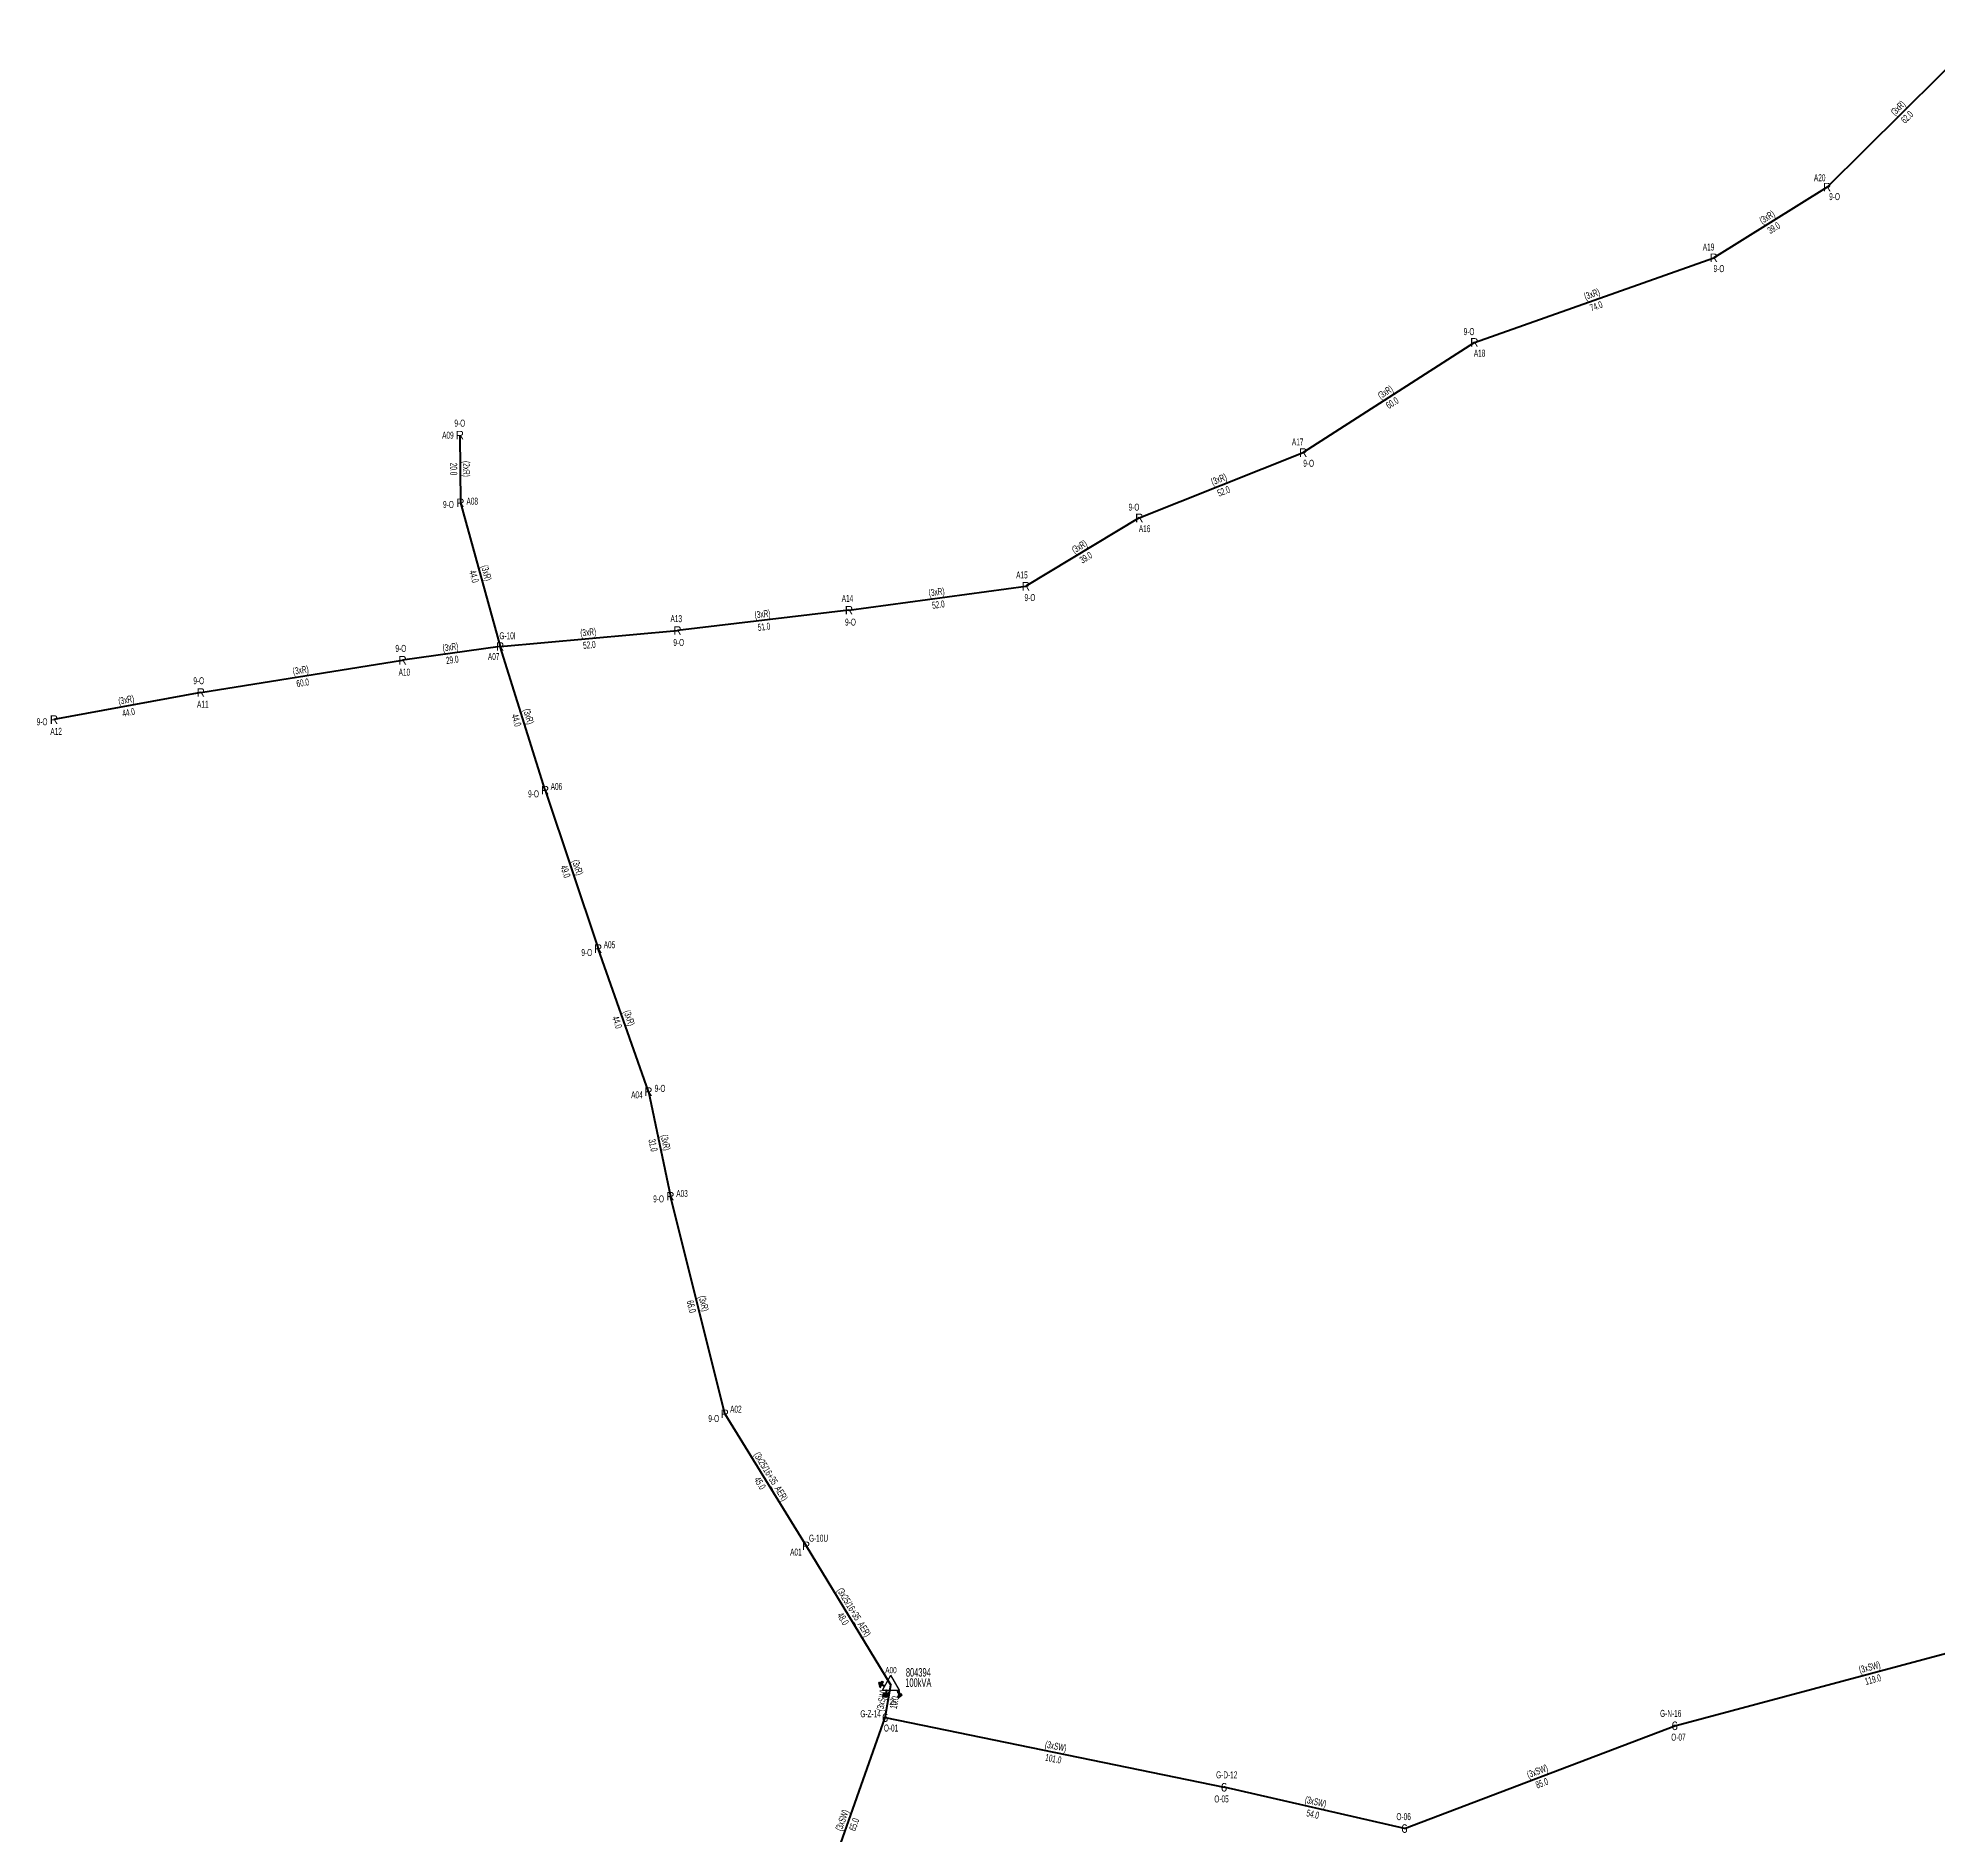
# Model space of a CAD drawing. Header units: millimetres. Extents: x 548672 to 552904, y 4175615 to 4179682.
# Drawn here: x 550714 to 551270, y 4177720 to 4178245 of the extents above; entities that cross this region are included whole.
import ezdxf
from ezdxf.enums import TextEntityAlignment as Align

# ---------------------------------------------------------------- set-up
doc = ezdxf.new("R2010")
doc.units = ezdxf.units.MM
for name, color, linetype, lineweight in [('DIREK_AG_MEVCUT', 120, 'Continuous', 25), ('DIREK_ENH_MEVCUT', 6, 'Continuous', 25), ('HAT_AG_HAVAI_MEVCUT', 126, 'Continuous', 50), ('HAT_OG_HAVAI_MEVCUT', 48, 'Continuous', 70), ('TRAFO_MEVCUT', 5, 'Continuous', 30), ('TRAFO_TADILAT_BYSK', 5, 'Continuous', 30)]:
    doc.layers.add(name, color=color, linetype=linetype, lineweight=lineweight)
doc.styles.add('Direk', font='B_CAD')
doc.styles.get("Standard").update_dxf_attribs({"font": 'Arial'})

# ---------------------------------------------------------------- blocks, each defined once
blk = doc.blocks.new('MEV_DIREK')
h = blk.add_hatch(color=32)
h.paths.add_polyline_path([(-2.14, 0.97), (-2.35, 1.09), (-3.31, -0.55), (-3.09, -0.67), (-2.67, 0.06), (-1.89, -0.39), (-1.79, -0.22), (-2.56, 0.23)])
h.paths.add_polyline_path([(-3.46, -0.17), (-3.33, -0.25), (-2.61, 0.99), (-2.74, 1.06)])
h.paths.add_polyline_path([(-3.54, 0.29), (-3.41, 0.22), (-3.05, 0.82), (-3.18, 0.9)])
h.paths.add_polyline_path([(-3.58, 0.81), (-3.66, 0.68), (-3.53, 0.61), (-3.45, 0.74)])
h.paths.add_polyline_path([(-1.51, -2.34), (-2.26, -2.33), (-2.52, -3.47), (-2.42, -3.47), (-2.21, -2.53), (-1.91, -2.54), (-2.12, -3.47), (-2.02, -3.47), (-1.81, -2.54), (-1.51, -2.54), (-1.72, -3.47), (-1.62, -3.48), (-1.41, -2.54), (-1.11, -2.54), (-1.32, -3.48), (-1.22, -3.48), (-1.01, -2.54), (-0.71, -2.55), (-0.92, -3.48), (-0.82, -3.48), (-0.56, -2.35), (-1.31, -2.34), (-1.31, -1.44), (-1.51, -1.44)])
at = {"layer": 'TRAFO_MEVCUT'}
for points in [[(2.35, -1.57), (2.12, -1.92), (2.08, -1.44), (1.94, -1.44), (2.01, -2.32), (2.25, -1.96), (2.31, -2.67), (2.1, -2.67), (2.39, -2.87), (2.4, -2.86), (2.64, -2.49), (2.45, -2.63)], [(2.35, -1.57), (2.12, -1.92), (2.08, -1.44), (1.94, -1.44), (2.01, -2.32), (2.25, -1.96), (2.31, -2.67), (2.1, -2.67), (2.39, -2.87), (1.98, -3.19), (2.2, -3.79), (2.26, -3.74), (2.08, -3.26), (2.26, -3.13), (2.44, -3.6), (2.49, -3.56), (2.32, -3.08), (2.49, -2.94), (2.67, -3.42), (2.73, -3.38), (2.55, -2.9), (2.73, -2.76), (2.91, -3.24), (2.97, -3.2), (2.79, -2.72), (2.97, -2.58), (3.15, -3.06), (3.21, -3.01), (2.98, -2.42), (2.4, -2.86), (2.64, -2.49), (2.45, -2.63)], [(2.97, -2.58), (3.15, -3.06), (3.21, -3.01), (2.98, -2.42), (2.4, -2.86), (2.64, -2.49), (2.45, -2.63), (2.35, -1.57), (2.12, -1.92), (2.08, -1.44), (1.94, -1.44), (2.01, -2.32), (2.25, -1.96), (2.31, -2.67), (2.1, -2.67), (2.39, -2.87), (1.98, -3.19), (2.2, -3.79), (2.26, -3.74), (2.08, -3.26), (2.26, -3.13), (2.44, -3.6), (2.49, -3.56), (2.32, -3.08), (2.49, -2.94), (2.67, -3.42), (2.73, -3.38), (2.55, -2.9), (2.73, -2.76), (2.91, -3.24), (2.97, -3.2), (2.79, -2.72)]]:
    blk.add_hatch(color=32, dxfattribs=at).paths.add_polyline_path(points)
at = {"layer": 'TRAFO_MEVCUT', "linetype": 'Continuous'}
for p, q in [((-2.5, -1.44), (0, 2.89)), ((2.5, -1.44), (0, 2.89)), ((-2.5, -1.44), (2.5, -1.44))]:
    blk.add_line(p, q, dxfattribs=at)
at = {"layer": 'TRAFO_MEVCUT', "color": 32, "flags": 128}
blk.add_lwpolyline([(1.94, -1.44), (2.08, -1.44), (2.12, -1.92), (2.35, -1.57), (2.45, -2.63), (2.64, -2.49), (2.4, -2.86), (2.98, -2.42), (3.21, -3.01), (3.15, -3.06), (2.97, -2.58), (2.79, -2.72), (2.97, -3.2), (2.91, -3.24), (2.73, -2.76), (2.55, -2.9), (2.73, -3.38), (2.67, -3.42), (2.49, -2.94), (2.32, -3.08), (2.49, -3.56), (2.44, -3.6), (2.26, -3.13), (2.08, -3.26), (2.26, -3.74), (2.2, -3.79), (1.98, -3.19), (2.39, -2.87), (2.1, -2.67), (2.31, -2.67), (2.25, -1.96), (2.01, -2.32), (1.94, -1.44)], dxfattribs=at)
at = {"layer": 'TRAFO_TADILAT_BYSK', "color": 32, "flags": 128}
for points in [[(-3.53, 0.61), (-3.45, 0.74), (-3.58, 0.81), (-3.66, 0.68), (-3.53, 0.61)], [(-3.41, 0.22), (-3.05, 0.82), (-3.18, 0.9), (-3.54, 0.29), (-3.41, 0.22)], [(-3.33, -0.25), (-2.61, 0.99), (-2.74, 1.06), (-3.46, -0.17), (-3.33, -0.25)], [(-1.79, -0.22), (-2.56, 0.23), (-2.14, 0.97), (-2.35, 1.09), (-3.31, -0.55), (-3.09, -0.67), (-2.67, 0.06), (-1.89, -0.39), (-1.79, -0.22)], [(-1.31, -1.44), (-1.51, -1.44), (-1.51, -2.34), (-2.26, -2.33), (-2.52, -3.47), (-2.42, -3.47), (-2.21, -2.53), (-1.91, -2.54), (-2.12, -3.47), (-2.02, -3.47), (-1.81, -2.54), (-1.51, -2.54), (-1.72, -3.47), (-1.62, -3.48), (-1.41, -2.54), (-1.11, -2.54), (-1.32, -3.48), (-1.22, -3.48), (-1.01, -2.54), (-0.71, -2.55), (-0.92, -3.48), (-0.82, -3.48), (-0.56, -2.35), (-1.31, -2.34), (-1.31, -1.44)]]:
    blk.add_lwpolyline(points, dxfattribs=at)

msp = doc.modelspace()

# ---------------------------------------------------------------- linework, layer by layer
at = {"layer": 'HAT_AG_HAVAI_MEVCUT'}
for p, q in [((551237.14, 4178201.81), (551281.21, 4178245.44)), ((551237.14, 4178201.81), (551203.98, 4178181.14)), ((551133.98, 4178156.39), (551203.98, 4178181.14)), ((551133.98, 4178156.39), (551083.92, 4178124.16)), ((550837.33, 4178129.27), (550837.48, 4178109.46)), ((551036.01, 4178105.05), (551083.92, 4178124.16)), ((550837.48, 4178109.46), (550849.08, 4178067.44)), ((551036.01, 4178105.05), (551002.85, 4178085.06)), ((550951.11, 4178078.05), (551002.85, 4178085.06)), ((550951.11, 4178078.05), (550900.96, 4178072.1)), ((550849.08, 4178067.44), (550900.96, 4178072.1)), ((550849.08, 4178067.44), (550820.58, 4178063.41)), ((550862.23, 4178025.42), (550849.08, 4178067.44)), ((550761.56, 4178053.97), (550820.58, 4178063.41)), ((550761.56, 4178053.97), (550718.63, 4178046.06)), ((550862.23, 4178025.42), (550877.77, 4177979.07)), ((550892.46, 4177937.23), (550877.77, 4177979.07)), ((550892.46, 4177937.23), (550898.88, 4177906.64)), ((550914.81, 4177842.98), (550898.88, 4177906.64)), ((550914.81, 4177842.98), (550938.57, 4177804.37)), ((550938.57, 4177804.37), (550963.39, 4177763.6))]:
    msp.add_line(p, q, dxfattribs=at)
at = {"layer": 'HAT_OG_HAVAI_MEVCUT'}
for p, q in [((551192.58, 4177751.72), (551307.52, 4177782.4)), ((550961.69, 4177754.11), (550963.39, 4177763.6)), ((550940, 4177692.82), (550961.69, 4177754.11)), ((550961.69, 4177754.11), (551060.79, 4177733.74)), ((551113.55, 4177721.66), (551192.58, 4177751.72)), ((551113.55, 4177721.66), (551060.79, 4177733.74))]:
    msp.add_line(p, q, dxfattribs=at)

# ---------------------------------------------------------------- block references
at = {"layer": 'TRAFO_MEVCUT', "linetype": 'ByBlock'}
msp.add_blockref('MEV_DIREK', (550963.39, 4177763.6), dxfattribs=at)

# ---------------------------------------------------------------- texts
at = {"layer": 'DIREK_AG_MEVCUT', "linetype": 'ByBlock', "width": 0.53}
for s, p in [('A20', (551234.969586, 4178204.555779)), ('9-O', (551239.323466, 4178199.047708)), ('A19', (551202.461942, 4178184.293649)), ('9-O', (551205.504444, 4178177.973086)), ('9-O', (551132.432352, 4178159.545887)), ('A18', (551135.521067, 4178153.247531)), ('9-O', (550837.303497, 4178132.770157)), ('A09', (550833.8301, 4178129.243499)), ('A17', (551082.316891, 4178127.271277)), ('9-O', (551085.53023, 4178121.034903)), ('9-O', (550833.9802, 4178108.972293)), ('A08', (550840.946503, 4178109.943067)), ('9-O', (551034.446273, 4178108.198124)), ('A16', (551037.56701, 4178101.915399)), ('A15', (551001.687471, 4178088.361292)), ('A14', (550950.668851, 4178081.522087)), ('9-O', (551004.016273, 4178081.748074)), ('A13', (550900.597223, 4178075.581148)), ('9-O', (550951.551688, 4178074.573669)), ('G-10I', (550851.253675, 4178070.577158)), ('9-O', (550820.057814, 4178066.875941)), ('A07', (550847.210432, 4178064.481163)), ('9-O', (550901.323142, 4178068.615353)), ('A10', (550821.101432, 4178059.94906)), ('9-O', (550760.965485, 4178057.424979)), ('A11', (550762.153539, 4178050.520694)), ('9-O', (550715.155112, 4178045.41974)), ('A12', (550719.264211, 4178042.61794)), ('A06', (550865.559524, 4178026.499013)), ('9-O', (550858.869759, 4178024.331033)), ('A05', (550881.080495, 4177980.206056)), ('9-O', (550874.429138, 4177977.923523)), ('A04', (550889.088922, 4177936.288812)), ('9-O', (550895.862566, 4177938.179979)), ('9-O', (550895.436793, 4177905.848183)), ('A03', (550902.290969, 4177907.424404)), ('9-O', (550911.555314, 4177841.609969)), ('A02', (550918.035852, 4177844.337894)), ('A01', (550935.584799, 4177802.542824)), ('G-10U', (550942.210057, 4177806.597998))]:
    msp.add_text(s, height=2.05, dxfattribs=at).set_placement(p, align=Align.MIDDLE_CENTER)
at = {"layer": 'DIREK_AG_MEVCUT', "linetype": 'ByBlock', "style": 'Direk'}
for p in [(551237.14, 4178201.81), (551203.98, 4178181.14), (551133.98, 4178156.39), (550837.33, 4178129.27), (551083.92, 4178124.16), (550837.48, 4178109.46), (551036.01, 4178105.05), (551002.85, 4178085.06), (550951.11, 4178078.05), (550900.96, 4178072.1), (550820.58, 4178063.41), (550849.08, 4178067.44), (550761.56, 4178053.97), (550718.63, 4178046.06), (550862.23, 4178025.42), (550877.77, 4177979.07), (550892.46, 4177937.23), (550898.88, 4177906.64), (550914.81, 4177842.98), (550938.57, 4177804.37)]:
    msp.add_text('R', height=2.5, dxfattribs=at).set_placement(p, align=Align.MIDDLE_CENTER)
at = {"layer": 'DIREK_ENH_MEVCUT', "linetype": 'ByBlock', "width": 0.53}
for s, p in [('G-Z-14', (550957.438703, 4177755.235005)), ('G-N-16', (551191.40941, 4177755.347467)), ('O-01', (550963.410723, 4177751.062195)), ('O-07', (551193.654875, 4177748.389138)), ('G-D-12', (551061.578465, 4177737.369679)), ('O-05', (551060.047032, 4177730.319766)), ('O-06', (551113.308026, 4177725.151625))]:
    msp.add_text(s, height=2.05, dxfattribs=at).set_placement(p, align=Align.MIDDLE_CENTER)
at = {"layer": 'DIREK_ENH_MEVCUT', "linetype": 'ByBlock', "style": 'Direk'}
for p in [(550961.69, 4177754.11), (551192.58, 4177751.72), (551060.79, 4177733.74), (551113.55, 4177721.66)]:
    msp.add_text('6', height=2.5, dxfattribs=at).set_placement(p, align=Align.MIDDLE_CENTER)
at = {"layer": 'HAT_AG_HAVAI_MEVCUT', "lineweight": 30, "width": 0.53}
for s, rotation, p in [('(3xR)', 44.712544, (551258.576982, 4178224.229049, 275640.605)), ('(3xR)', 391.936994, (551220.110362, 4178192.196336, 275601.99)), ('(3xR)', 19.472139, (551168.696654, 4178169.566383, 275601.99)), ('(3xR)', 392.774545, (551108.489865, 4178140.989686, 275541.96)), ('(2xR)', 270.433832, (550838.254976, 4178119.371436, 275418.74)), ('(3xR)', 21.745716, (551059.650085, 4178115.394512, 275541.96)), ('(3xR)', 391.083033, (551018.991162, 4178095.782957, 275501.425)), ('(3xR)', 285.432647, (550844.099352, 4178088.67619, 275424.54)), ('(3xR)', 7.715744, (550976.86588, 4178082.397304, 275501.425)), ('(3xR)', 366.766175, (550925.934855, 4178075.91908, 275450.48)), ('(3xR)', 5.132686, (550874.943957, 4178070.616592, 275450.48)), ('(3xR)', 368.048464, (550834.710991, 4178066.266627, 275410.29)), ('(3xR)', 9.087248, (550790.935752, 4178059.529332, 275410.29)), ('(3xR)', 370.439853, (550739.940977, 4178050.850929, 275359.315)), ('(3xR)', 287.377313, (550856.466205, 4178046.683863, 275424.54)), ('(3xR)', 288.535019, (550870.80591, 4178002.515202, 275438.885)), ('(3xR)', 289.346145, (550885.917004, 4177958.431583, 275438.885)), ('(3xR)', 281.852783, (550896.501877, 4177922.109588, 275449.44)), ('(3xR)', 284.048949, (550907.669575, 4177875.016338, 275449.44)), ('(3x25/16+35_AER)', 301.607502, (550927.41391, 4177824.120483, 275469.285)), ('(3x25/16+35_AER)', 301.332259, (550951.706041, 4177784.427, 275481.695))]:
    msp.add_text(s, height=2.05, rotation=rotation, dxfattribs=at).set_placement(p, align=Align.CENTER)
for s, rotation, p in [('62.0', 44.712544, (551259.773018, 4178223.020951, 275640.605)), ('39.0', 391.936994, (551221.009638, 4178190.753664, 275601.99)), ('74.0', 19.472139, (551169.263346, 4178167.963617, 275601.99)), ('60.0', 392.774545, (551109.410135, 4178139.560314, 275541.96)), ('20.0', 270.433832, (550836.555024, 4178119.358564, 275418.74)), ('52.0', 21.745716, (551060.279915, 4178113.815488, 275541.96)), ('39.0', 391.083033, (551019.868838, 4178094.327043, 275501.425)), ('44.0', 285.432647, (550842.460648, 4178088.22381, 275424.54)), ('52.0', 7.715744, (550977.09412, 4178080.712696, 275501.425)), ('51.0', 366.766175, (550926.135145, 4178074.23092, 275450.48)), ('29.0', 368.048464, (550834.949009, 4178064.583373, 275410.29)), ('52.0', 5.132686, (550875.096043, 4178068.923408, 275450.48)), ('60.0', 9.087248, (550791.204248, 4178057.850668, 275410.29)), ('44.0', 370.439853, (550740.249023, 4178049.179071, 275359.315)), ('44.0', 287.377313, (550854.843795, 4178046.176137, 275424.54)), ('49.0', 288.535019, (550869.19409, 4178001.974798, 275438.885)), ('44.0', 289.346145, (550884.312996, 4177957.868417, 275438.885)), ('31.0', 281.852783, (550894.838123, 4177921.760412, 275449.44)), ('66.0', 284.048949, (550906.020425, 4177874.603662, 275449.44)), ('45.0', 301.607502, (550925.96609, 4177823.229517, 275469.285)), ('48.0', 301.332259, (550950.253959, 4177783.543, 275481.695))]:
    msp.add_text(s, height=2.05, rotation=rotation, dxfattribs=at).set_placement(p, align=Align.TOP_CENTER)
at = {"layer": 'HAT_OG_HAVAI_MEVCUT', "lineweight": 30, "width": 0.53}
for rotation, p in [(14.945068, (551249.830791, 4177767.881247, 275653.76)), (79.843987, (550961.703318, 4177759.00488, 275481.695)), (348.384638, (551011.411139, 4177744.757593, 275530.395)), (20.824907, (551152.762814, 4177737.484471, 275596.29)), (347.103769, (551087.359708, 4177728.528559, 275530.395)), (70.51157, (550950.043697, 4177723.748574, 275480.845))]:
    msp.add_text('(3xSW)', height=2.05, rotation=rotation, dxfattribs=at).set_placement(p, align=Align.CENTER)
for s, rotation, p in [('119.0', 14.945068, (551250.269209, 4177766.238753, 275653.76)), ('10.0', 79.843987, (550963.376682, 4177758.70512, 275481.695)), ('101.0', 348.384638, (551011.068861, 4177743.092407, 275530.395)), ('85.0', 20.824907, (551153.367186, 4177735.895529, 275596.29)), ('54.0', 347.103769, (551086.980292, 4177726.871441, 275530.395)), ('65.0', 70.51157, (550951.646303, 4177723.181426, 275480.845))]:
    msp.add_text(s, height=2.05, rotation=rotation, dxfattribs=at).set_placement(p, align=Align.TOP_CENTER)
at = {"layer": 'TRAFO_MEVCUT', "linetype": 'ByBlock', "width": 0.6}
for s, height, p in [('A00', 1.8, (550963.39, 4177767.1)), ('100kVA', 2.5, (550971.39, 4177763.1)), ('804394', 2.5, (550971.39, 4177766.1))]:
    msp.add_text(s, height=height, dxfattribs=at).set_placement(p, align=Align.CENTER)
msp.add_text('T25', height=1.8, dxfattribs=at).set_placement((550963.39, 4177759.6), align=Align.TOP_CENTER)

doc.saveas('drawing.dxf')
